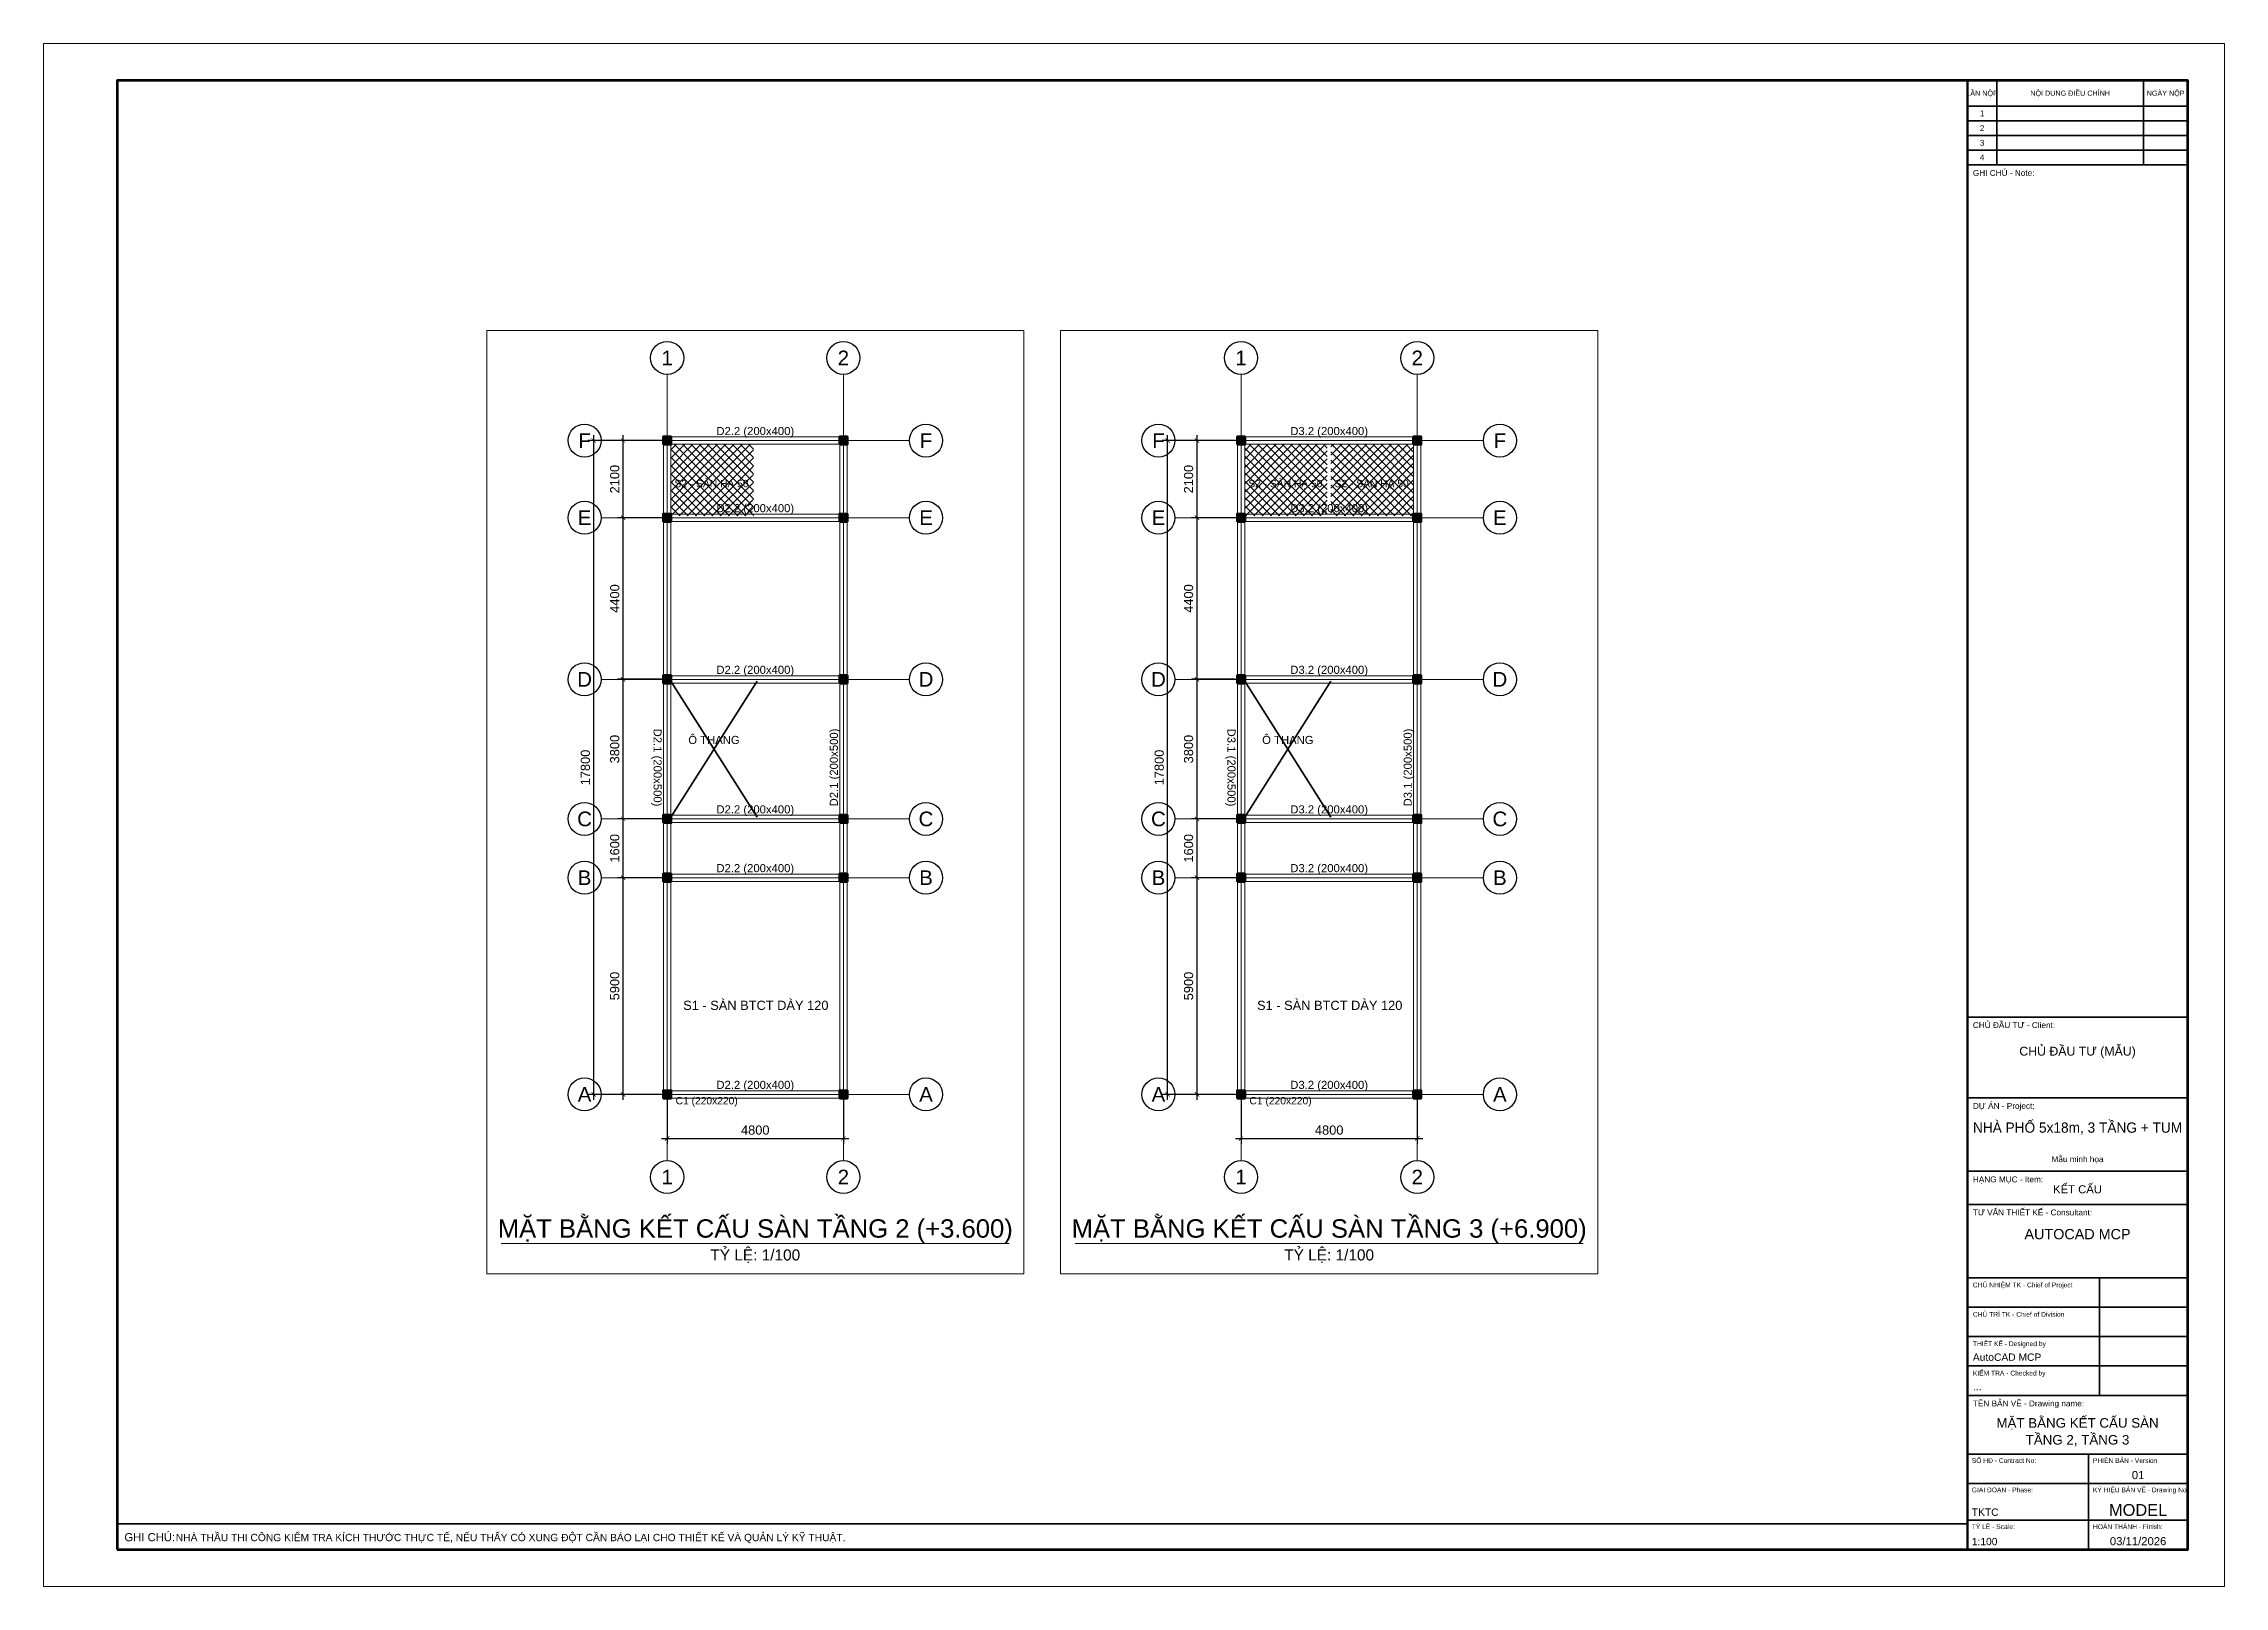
# Paper-space layout 'KC-03' of a CAD drawing. Header units: millimetres. Extents: x 0 to 594, y 0 to 420.
# The model-space entities are those that its viewports show. They can reach past a viewport. Long polylines and large blocks are cut down to what shows.
import ezdxf
from ezdxf.enums import TextEntityAlignment as Align

# ---------------------------------------------------------------- set-up
doc = ezdxf.new("R2010")
doc.units = ezdxf.units.MM
doc.header["$LTSCALE"] = 40
doc.linetypes.add('CENTER', pattern=[50.8, 31.75, -6.35, 6.35, -6.35])
doc.linetypes.add('HIDDEN', pattern=[9.525, 6.35, -3.175])
for name, color, linetype, lineweight in [('A-ANNO-TTLB', 7, 'Continuous', 35), ('S-ANNO-DIMS', 1, 'Continuous', 18), ('S-ANNO-TEXT', 7, 'Continuous', 18), ('S-BEAM', 8, 'HIDDEN', 18), ('S-COLS', 7, 'Continuous', 50), ('S-COLS-PATT', 8, 'Continuous', 9), ('S-CONC', 7, 'Continuous', 35), ('S-CONC-PATT', 8, 'Continuous', 9), ('S-GRID', 1, 'CENTER', 18), ('S-GRID-IDEN', 7, 'Continuous', 25)]:
    doc.layers.add(name, color=color, linetype=linetype, lineweight=lineweight)
doc.layers.add('A-ANNO-VPRT', color=8, linetype='Continuous', lineweight=9, plot=False)
doc.styles.add('MCP-ARIAL', font='arial.ttf')
doc.dimstyles.new('MCP-1-100', dxfattribs={"dimscale": 100, "dimtxt": 2.5, "dimasz": 1.2, "dimexe": 1.5, "dimexo": 1.5, "dimgap": 1, "dimtad": 1, "dimdec": 0, "dimdsep": 46, "dimtxsty": 'MCP-ARIAL', "dimblk": 'ARCHTICK', "dimblk1": 'ARCHTICK', "dimblk2": 'ARCHTICK', "dimcen": 0.09, "dimdle": 1.5, "dimclrd": 256, "dimclre": 256, "dimclrt": 256, "dimadec": 0, "dimazin": 0, "dimtfac": 1, "dimtdec": 4, "dimtix": 1, "dimtmove": 2, "dimatfit": 3, "dimfxl": 1, "dimtolj": 1, "dimtzin": 0, "dimarcsym": 0})

# ---------------------------------------------------------------- blocks, each defined once
blk = doc.blocks.new('MCP_KHUNG_TEN_DOC_A2_NGANG')
at = {"lineweight": 50}
blk.add_line((524, 10), (524, 410), dxfattribs=at)
for p, q in [((532, 387), (532, 410)), ((572, 387), (572, 410)), ((524, 403), (584, 403)), ((524, 399), (584, 399)), ((524, 395), (584, 395)), ((524, 391), (584, 391)), ((560, 52), (560, 84)), ((524, 76), (584, 76)), ((524, 68), (584, 68)), ((524, 60), (584, 60)), ((557, 28), (557, 36)), ((557, 18), (557, 28)), ((557, 10), (557, 18))]:
    blk.add_line(p, q)
at = {"lineweight": 35}
for p, q in [((524, 387), (584, 387)), ((524, 155), (584, 155)), ((524, 133), (584, 133)), ((524, 113), (584, 113)), ((524, 104), (584, 104)), ((524, 84), (584, 84)), ((524, 52), (584, 52)), ((524, 36), (584, 36)), ((524, 28), (584, 28)), ((524, 18), (584, 18)), ((20, 17), (524, 17))]:
    blk.add_line(p, q, dxfattribs=at)
at = {"lineweight": 9}
blk.add_lwpolyline([(0, 0), (594, 0), (594, 420), (0, 420)], close=True, dxfattribs=at)
at = {"lineweight": 70}
blk.add_lwpolyline([(20, 10), (584, 10), (584, 410), (20, 410)], close=True, dxfattribs=at)
at = {"style": 'MCP-ARIAL'}
for s, height, p in [('LẦN NỘP', 1.4, (528, 405.8)), ('NỘI DUNG ĐIỀU CHỈNH', 1.4, (552, 405.8)), ('NGÀY NỘP', 1.4, (578, 405.8)), ('1', 1.6, (528, 400.2)), ('3', 1.6, (528, 392.2)), ('2', 1.6, (528, 396.2)), ('4', 1.6, (528, 388.2))]:
    blk.add_text(s, height=height, dxfattribs=at).set_placement(p, align=Align.CENTER)
for s, height, p in [('GHI CHÚ - Note:', 1.6, (525.5, 384)), ('CHỦ ĐẦU TƯ - Client:', 1.6, (525.5, 152)), ('DỰ ÁN - Project:', 1.6, (525.5, 130)), ('HẠNG MỤC - Item:', 1.6, (525.5, 110)), ('TƯ VẤN THIẾT KẾ - Consultant:', 1.6, (525.5, 101)), ('CHỦ NHIỆM TK - Chief of Project', 1.3, (525.5, 81.4)), ('CHỦ TRÌ TK - Chief of Division', 1.3, (525.5, 73.4)), ('THIẾT KẾ - Designed by', 1.3, (525.5, 65.4)), ('KIỂM TRA - Checked by', 1.3, (525.5, 57.4)), ('TÊN BẢN VẼ - Drawing name:', 1.6, (525.5, 49)), ('SỐ HĐ - Contract No:', 1.3, (525.2, 33.6)), ('PHIÊN BẢN - Version', 1.3, (558.2, 33.6)), ('GIAI ĐOẠN - Phase:', 1.3, (525.2, 25.6)), ('KÝ HIỆU BẢN VẼ - Drawing No', 1.3, (558.2, 25.6)), ('GHI CHÚ:', 2.2, (22, 12.3)), ('TỶ LỆ - Scale:', 1.3, (525.2, 15.6)), ('HOÀN THÀNH - Finish:', 1.3, (558.2, 15.6))]:
    blk.add_text(s, height=height, dxfattribs=at).set_placement(p)
for tag, height, p in [('CHU_DAU_TU', 2.4, (554, 144.5)), ('DIA_CHI_CDT', 1.6, (554, 135.5)), ('CONG_TRINH', 2.8, (554, 123.5)), ('DIA_DIEM', 1.6, (554, 115.5)), ('HANG_MUC', 2.2, (554, 107)), ('CONG_TY', 2.8, (554, 94.5)), ('DIA_CHI_TV', 1.6, (554, 86.5)), ('TEN_BAN_VE', 2.6, (554, 43.2)), ('TEN_BAN_VE_2', 2.6, (554, 38.6)), ('PHIEN_BAN', 2.2, (570.5, 29.2)), ('SO_BAN_VE', 3.2, (570.5, 19.2)), ('NGAY', 2.2, (570.5, 11.2))]:
    blk.add_attdef(tag, text='', height=height, dxfattribs=at).set_placement(p, align=Align.CENTER)
for tag, p in [('CHU_NHIEM', (525.5, 77.4)), ('CHU_TRI', (525.5, 69.4)), ('THIET_KE', (525.5, 61.4)), ('KIEM_TRA', (525.5, 53.4)), ('SO_HD', (525.2, 29.2)), ('GIAI_DOAN', (525.2, 19.2)), ('GHI_CHU_CHUNG', (36, 12.3)), ('TY_LE', (525.2, 11.2))]:
    blk.add_attdef(tag, p, '', height=2, dxfattribs=at)
blk = doc.blocks.new('MCP_TRUC')
blk.add_circle((0, 0), 4.5)
at = {"style": 'MCP-ARIAL'}
blk.add_attdef('SO', text='', height=4, dxfattribs=at).set_placement((0, 0), align=Align.MIDDLE_CENTER)
blk = doc.blocks.new('_ArchTick')
at = {"color": 0, "linetype": 'ByBlock', "const_width": 0.15}
blk.add_lwpolyline([(-0.5, -0.5), (0.5, 0.5)], dxfattribs=at)
blk = doc.blocks.new('*D19')
at = {"layer": 'Defpoints', "color": 0, "transparency": 16777216}
for p in [(40524, 9382), (45324, 9382), (45324, 8182)]:
    blk.add_point(p, dxfattribs=at)
at = {"layer": 'S-ANNO-DIMS', "lineweight": -2, "transparency": 16777216}
for p, q in [((40524, 9232), (40524, 8032)), ((45324, 9232), (45324, 8032)), ((40374, 8182), (45474, 8182))]:
    blk.add_line(p, q, dxfattribs=at)
at = {"layer": 'S-ANNO-DIMS', "lineweight": -2, "transparency": 16777216, "xscale": 120, "yscale": 120, "zscale": 120, "rotation": 180}
blk.add_blockref('_ArchTick', (40524, 8182), dxfattribs=at)
at = {"layer": 'S-ANNO-DIMS', "lineweight": -2, "transparency": 16777216, "xscale": 120, "yscale": 120, "zscale": 120}
blk.add_blockref('_ArchTick', (45324, 8182), dxfattribs=at)
at = {"layer": 'S-ANNO-DIMS', "transparency": 16777216, "insert": (42924, 8409), "char_height": 250, "attachment_point": 5, "style": 'MCP-ARIAL'}
blk.add_mtext('\\A1;4800', dxfattribs=at)
blk = doc.blocks.new('*D20')
at = {"layer": 'Defpoints', "color": 0, "transparency": 16777216}
for p in [(39324, 15282), (40524, 15282), (40524, 9382)]:
    blk.add_point(p, dxfattribs=at)
at = {"layer": 'S-ANNO-DIMS', "lineweight": -2, "transparency": 16777216}
for p, q in [((40374, 15282), (39174, 15282)), ((39324, 9232), (39324, 15432)), ((40374, 9382), (39174, 9382))]:
    blk.add_line(p, q, dxfattribs=at)
at = {"layer": 'S-ANNO-DIMS', "lineweight": -2, "transparency": 16777216, "xscale": 120, "yscale": 120, "zscale": 120}
for p, rotation in [((39324, 15282), 90), ((39324, 9382), 270)]:
    blk.add_blockref('_ArchTick', p, dxfattribs=dict(at, rotation=rotation))
at = {"layer": 'S-ANNO-DIMS', "transparency": 16777216, "insert": (39097, 12332), "char_height": 250, "attachment_point": 5, "rotation": 90, "style": 'MCP-ARIAL'}
blk.add_mtext('\\A1;5900', dxfattribs=at)
blk = doc.blocks.new('*D21')
at = {"layer": 'Defpoints', "color": 0, "transparency": 16777216}
for p in [(39324, 16882), (40524, 16882), (40524, 15282)]:
    blk.add_point(p, dxfattribs=at)
at = {"layer": 'S-ANNO-DIMS', "lineweight": -2, "transparency": 16777216}
for p, q in [((40374, 16882), (39174, 16882)), ((39324, 15132), (39324, 17032)), ((40374, 15282), (39174, 15282))]:
    blk.add_line(p, q, dxfattribs=at)
at = {"layer": 'S-ANNO-DIMS', "lineweight": -2, "transparency": 16777216, "xscale": 120, "yscale": 120, "zscale": 120}
for p, rotation in [((39324, 16882), 90), ((39324, 15282), 270)]:
    blk.add_blockref('_ArchTick', p, dxfattribs=dict(at, rotation=rotation))
at = {"layer": 'S-ANNO-DIMS', "transparency": 16777216, "insert": (39097, 16082), "char_height": 250, "attachment_point": 5, "rotation": 90, "style": 'MCP-ARIAL'}
blk.add_mtext('\\A1;1600', dxfattribs=at)
blk = doc.blocks.new('*D22')
at = {"layer": 'Defpoints', "color": 0, "transparency": 16777216}
for p in [(39324, 20682), (40524, 20682), (40524, 16882)]:
    blk.add_point(p, dxfattribs=at)
at = {"layer": 'S-ANNO-DIMS', "lineweight": -2, "transparency": 16777216}
for p, q in [((39324, 16732), (39324, 20832)), ((40374, 20682), (39174, 20682)), ((40374, 16882), (39174, 16882))]:
    blk.add_line(p, q, dxfattribs=at)
at = {"layer": 'S-ANNO-DIMS', "lineweight": -2, "transparency": 16777216, "xscale": 120, "yscale": 120, "zscale": 120}
for p, rotation in [((39324, 20682), 90), ((39324, 16882), 270)]:
    blk.add_blockref('_ArchTick', p, dxfattribs=dict(at, rotation=rotation))
at = {"layer": 'S-ANNO-DIMS', "transparency": 16777216, "insert": (39097, 18782), "char_height": 250, "attachment_point": 5, "rotation": 90, "style": 'MCP-ARIAL'}
blk.add_mtext('\\A1;3800', dxfattribs=at)
blk = doc.blocks.new('*D23')
at = {"layer": 'Defpoints', "color": 0, "transparency": 16777216}
for p in [(39324, 25082), (40524, 25082), (40524, 20682)]:
    blk.add_point(p, dxfattribs=at)
at = {"layer": 'S-ANNO-DIMS', "lineweight": -2, "transparency": 16777216}
for p, q in [((40374, 25082), (39174, 25082)), ((39324, 20532), (39324, 25232)), ((40374, 20682), (39174, 20682))]:
    blk.add_line(p, q, dxfattribs=at)
at = {"layer": 'S-ANNO-DIMS', "lineweight": -2, "transparency": 16777216, "xscale": 120, "yscale": 120, "zscale": 120}
for p, rotation in [((39324, 25082), 90), ((39324, 20682), 270)]:
    blk.add_blockref('_ArchTick', p, dxfattribs=dict(at, rotation=rotation))
at = {"layer": 'S-ANNO-DIMS', "transparency": 16777216, "insert": (39097, 22882), "char_height": 250, "attachment_point": 5, "rotation": 90, "style": 'MCP-ARIAL'}
blk.add_mtext('\\A1;4400', dxfattribs=at)
blk = doc.blocks.new('*D24')
at = {"layer": 'Defpoints', "color": 0, "transparency": 16777216}
for p in [(39324, 27182), (40524, 27182), (40524, 25082)]:
    blk.add_point(p, dxfattribs=at)
at = {"layer": 'S-ANNO-DIMS', "lineweight": -2, "transparency": 16777216}
for p, q in [((39324, 24932), (39324, 27332)), ((40374, 27182), (39174, 27182)), ((40374, 25082), (39174, 25082))]:
    blk.add_line(p, q, dxfattribs=at)
at = {"layer": 'S-ANNO-DIMS', "lineweight": -2, "transparency": 16777216, "xscale": 120, "yscale": 120, "zscale": 120}
for p, rotation in [((39324, 27182), 90), ((39324, 25082), 270)]:
    blk.add_blockref('_ArchTick', p, dxfattribs=dict(at, rotation=rotation))
at = {"layer": 'S-ANNO-DIMS', "transparency": 16777216, "insert": (39097, 26132), "char_height": 250, "attachment_point": 5, "rotation": 90, "style": 'MCP-ARIAL'}
blk.add_mtext('\\A1;2100', dxfattribs=at)
blk = doc.blocks.new('*D25')
at = {"layer": 'Defpoints', "color": 0, "transparency": 16777216}
for p in [(38524, 27182), (40524, 27182), (40524, 9382)]:
    blk.add_point(p, dxfattribs=at)
at = {"layer": 'S-ANNO-DIMS', "lineweight": -2, "transparency": 16777216}
for p, q in [((38524, 9232), (38524, 27332)), ((40374, 27182), (38374, 27182)), ((40374, 9382), (38374, 9382))]:
    blk.add_line(p, q, dxfattribs=at)
at = {"layer": 'S-ANNO-DIMS', "lineweight": -2, "transparency": 16777216, "xscale": 120, "yscale": 120, "zscale": 120}
for p, rotation in [((38524, 27182), 90), ((38524, 9382), 270)]:
    blk.add_blockref('_ArchTick', p, dxfattribs=dict(at, rotation=rotation))
at = {"layer": 'S-ANNO-DIMS', "transparency": 16777216, "insert": (38297, 18282), "char_height": 250, "attachment_point": 5, "rotation": 90, "style": 'MCP-ARIAL'}
blk.add_mtext('\\A1;17800', dxfattribs=at)
blk = doc.blocks.new('*D26')
at = {"layer": 'Defpoints', "color": 0, "transparency": 16777216}
for p in [(58458, 9382), (63258, 9382), (63258, 8182)]:
    blk.add_point(p, dxfattribs=at)
at = {"layer": 'S-ANNO-DIMS', "lineweight": -2, "transparency": 16777216}
for p, q in [((58458, 9232), (58458, 8032)), ((63258, 9232), (63258, 8032)), ((58308, 8182), (63408, 8182))]:
    blk.add_line(p, q, dxfattribs=at)
at = {"layer": 'S-ANNO-DIMS', "lineweight": -2, "transparency": 16777216, "xscale": 120, "yscale": 120, "zscale": 120, "rotation": 180}
blk.add_blockref('_ArchTick', (58458, 8182), dxfattribs=at)
at = {"layer": 'S-ANNO-DIMS', "lineweight": -2, "transparency": 16777216, "xscale": 120, "yscale": 120, "zscale": 120}
blk.add_blockref('_ArchTick', (63258, 8182), dxfattribs=at)
at = {"layer": 'S-ANNO-DIMS', "transparency": 16777216, "insert": (60858, 8409), "char_height": 250, "attachment_point": 5, "style": 'MCP-ARIAL'}
blk.add_mtext('\\A1;4800', dxfattribs=at)
blk = doc.blocks.new('*D27')
at = {"layer": 'Defpoints', "color": 0, "transparency": 16777216}
for p in [(57258, 15282), (58458, 15282), (58458, 9382)]:
    blk.add_point(p, dxfattribs=at)
at = {"layer": 'S-ANNO-DIMS', "lineweight": -2, "transparency": 16777216}
for p, q in [((58308, 15282), (57108, 15282)), ((57258, 9232), (57258, 15432)), ((58308, 9382), (57108, 9382))]:
    blk.add_line(p, q, dxfattribs=at)
at = {"layer": 'S-ANNO-DIMS', "lineweight": -2, "transparency": 16777216, "xscale": 120, "yscale": 120, "zscale": 120}
for p, rotation in [((57258, 15282), 90), ((57258, 9382), 270)]:
    blk.add_blockref('_ArchTick', p, dxfattribs=dict(at, rotation=rotation))
at = {"layer": 'S-ANNO-DIMS', "transparency": 16777216, "insert": (57030, 12332), "char_height": 250, "attachment_point": 5, "rotation": 90, "style": 'MCP-ARIAL'}
blk.add_mtext('\\A1;5900', dxfattribs=at)
blk = doc.blocks.new('*D28')
at = {"layer": 'Defpoints', "color": 0, "transparency": 16777216}
for p in [(57258, 16882), (58458, 16882), (58458, 15282)]:
    blk.add_point(p, dxfattribs=at)
at = {"layer": 'S-ANNO-DIMS', "lineweight": -2, "transparency": 16777216}
for p, q in [((58308, 16882), (57108, 16882)), ((57258, 15132), (57258, 17032)), ((58308, 15282), (57108, 15282))]:
    blk.add_line(p, q, dxfattribs=at)
at = {"layer": 'S-ANNO-DIMS', "lineweight": -2, "transparency": 16777216, "xscale": 120, "yscale": 120, "zscale": 120}
for p, rotation in [((57258, 16882), 90), ((57258, 15282), 270)]:
    blk.add_blockref('_ArchTick', p, dxfattribs=dict(at, rotation=rotation))
at = {"layer": 'S-ANNO-DIMS', "transparency": 16777216, "insert": (57030, 16082), "char_height": 250, "attachment_point": 5, "rotation": 90, "style": 'MCP-ARIAL'}
blk.add_mtext('\\A1;1600', dxfattribs=at)
blk = doc.blocks.new('*D29')
at = {"layer": 'Defpoints', "color": 0, "transparency": 16777216}
for p in [(57258, 20682), (58458, 20682), (58458, 16882)]:
    blk.add_point(p, dxfattribs=at)
at = {"layer": 'S-ANNO-DIMS', "lineweight": -2, "transparency": 16777216}
for p, q in [((57258, 16732), (57258, 20832)), ((58308, 20682), (57108, 20682)), ((58308, 16882), (57108, 16882))]:
    blk.add_line(p, q, dxfattribs=at)
at = {"layer": 'S-ANNO-DIMS', "lineweight": -2, "transparency": 16777216, "xscale": 120, "yscale": 120, "zscale": 120}
for p, rotation in [((57258, 20682), 90), ((57258, 16882), 270)]:
    blk.add_blockref('_ArchTick', p, dxfattribs=dict(at, rotation=rotation))
at = {"layer": 'S-ANNO-DIMS', "transparency": 16777216, "insert": (57030, 18782), "char_height": 250, "attachment_point": 5, "rotation": 90, "style": 'MCP-ARIAL'}
blk.add_mtext('\\A1;3800', dxfattribs=at)
blk = doc.blocks.new('*D30')
at = {"layer": 'Defpoints', "color": 0, "transparency": 16777216}
for p in [(57258, 25082), (58458, 25082), (58458, 20682)]:
    blk.add_point(p, dxfattribs=at)
at = {"layer": 'S-ANNO-DIMS', "lineweight": -2, "transparency": 16777216}
for p, q in [((58308, 25082), (57108, 25082)), ((57258, 20532), (57258, 25232)), ((58308, 20682), (57108, 20682))]:
    blk.add_line(p, q, dxfattribs=at)
at = {"layer": 'S-ANNO-DIMS', "lineweight": -2, "transparency": 16777216, "xscale": 120, "yscale": 120, "zscale": 120}
for p, rotation in [((57258, 25082), 90), ((57258, 20682), 270)]:
    blk.add_blockref('_ArchTick', p, dxfattribs=dict(at, rotation=rotation))
at = {"layer": 'S-ANNO-DIMS', "transparency": 16777216, "insert": (57030, 22882), "char_height": 250, "attachment_point": 5, "rotation": 90, "style": 'MCP-ARIAL'}
blk.add_mtext('\\A1;4400', dxfattribs=at)
blk = doc.blocks.new('*D31')
at = {"layer": 'Defpoints', "color": 0, "transparency": 16777216}
for p in [(57258, 27182), (58458, 27182), (58458, 25082)]:
    blk.add_point(p, dxfattribs=at)
at = {"layer": 'S-ANNO-DIMS', "lineweight": -2, "transparency": 16777216}
for p, q in [((57258, 24932), (57258, 27332)), ((58308, 27182), (57108, 27182)), ((58308, 25082), (57108, 25082))]:
    blk.add_line(p, q, dxfattribs=at)
at = {"layer": 'S-ANNO-DIMS', "lineweight": -2, "transparency": 16777216, "xscale": 120, "yscale": 120, "zscale": 120}
for p, rotation in [((57258, 27182), 90), ((57258, 25082), 270)]:
    blk.add_blockref('_ArchTick', p, dxfattribs=dict(at, rotation=rotation))
at = {"layer": 'S-ANNO-DIMS', "transparency": 16777216, "insert": (57030, 26132), "char_height": 250, "attachment_point": 5, "rotation": 90, "style": 'MCP-ARIAL'}
blk.add_mtext('\\A1;2100', dxfattribs=at)
blk = doc.blocks.new('*D32')
at = {"layer": 'Defpoints', "color": 0, "transparency": 16777216}
for p in [(56458, 27182), (58458, 27182), (58458, 9382)]:
    blk.add_point(p, dxfattribs=at)
at = {"layer": 'S-ANNO-DIMS', "lineweight": -2, "transparency": 16777216}
for p, q in [((56458, 9232), (56458, 27332)), ((58308, 27182), (56308, 27182)), ((58308, 9382), (56308, 9382))]:
    blk.add_line(p, q, dxfattribs=at)
at = {"layer": 'S-ANNO-DIMS', "lineweight": -2, "transparency": 16777216, "xscale": 120, "yscale": 120, "zscale": 120}
for p, rotation in [((56458, 27182), 90), ((56458, 9382), 270)]:
    blk.add_blockref('_ArchTick', p, dxfattribs=dict(at, rotation=rotation))
at = {"layer": 'S-ANNO-DIMS', "transparency": 16777216, "insert": (56230, 18282), "char_height": 250, "attachment_point": 5, "rotation": 90, "style": 'MCP-ARIAL'}
blk.add_mtext('\\A1;17800', dxfattribs=at)

msp = doc.modelspace()

# ---------------------------------------------------------------- hatches: boundary and pattern name
at = {"layer": 'S-COLS-PATT'}
for points in [[(40414.294, 27071.656), (40634.294, 27071.656), (40634.294, 27291.656), (40414.294, 27291.656)], [(45214.294, 27071.656), (45434.294, 27071.656), (45434.294, 27291.656), (45214.294, 27291.656)], [(58347.653, 27071.656), (58567.653, 27071.656), (58567.653, 27291.656), (58347.653, 27291.656)], [(63147.653, 27071.656), (63367.653, 27071.656), (63367.653, 27291.656), (63147.653, 27291.656)], [(40414.294, 24971.656), (40634.294, 24971.656), (40634.294, 25191.656), (40414.294, 25191.656)], [(45214.294, 24971.656), (45434.294, 24971.656), (45434.294, 25191.656), (45214.294, 25191.656)], [(58347.653, 24971.656), (58567.653, 24971.656), (58567.653, 25191.656), (58347.653, 25191.656)], [(63147.653, 24971.656), (63367.653, 24971.656), (63367.653, 25191.656), (63147.653, 25191.656)], [(40414.294, 20571.656), (40634.294, 20571.656), (40634.294, 20791.656), (40414.294, 20791.656)], [(45214.294, 20571.656), (45434.294, 20571.656), (45434.294, 20791.656), (45214.294, 20791.656)], [(58347.653, 20571.656), (58567.653, 20571.656), (58567.653, 20791.656), (58347.653, 20791.656)], [(63147.653, 20571.656), (63367.653, 20571.656), (63367.653, 20791.656), (63147.653, 20791.656)], [(40414.294, 16771.656), (40634.294, 16771.656), (40634.294, 16991.656), (40414.294, 16991.656)], [(45214.294, 16771.656), (45434.294, 16771.656), (45434.294, 16991.656), (45214.294, 16991.656)], [(58347.653, 16771.656), (58567.653, 16771.656), (58567.653, 16991.656), (58347.653, 16991.656)], [(63147.653, 16771.656), (63367.653, 16771.656), (63367.653, 16991.656), (63147.653, 16991.656)], [(40414.294, 15171.656), (40634.294, 15171.656), (40634.294, 15391.656), (40414.294, 15391.656)], [(45214.294, 15171.656), (45434.294, 15171.656), (45434.294, 15391.656), (45214.294, 15391.656)], [(58347.653, 15171.656), (58567.653, 15171.656), (58567.653, 15391.656), (58347.653, 15391.656)], [(63147.653, 15171.656), (63367.653, 15171.656), (63367.653, 15391.656), (63147.653, 15391.656)], [(40414.294, 9271.656), (40634.294, 9271.656), (40634.294, 9491.656), (40414.294, 9491.656)], [(45214.294, 9271.656), (45434.294, 9271.656), (45434.294, 9491.656), (45214.294, 9491.656)], [(58347.653, 9271.656), (58567.653, 9271.656), (58567.653, 9491.656), (58347.653, 9491.656)], [(63147.653, 9271.656), (63367.653, 9271.656), (63367.653, 9491.656), (63147.653, 9491.656)]]:
    msp.add_hatch(color=256, dxfattribs=at).paths.add_polyline_path(points, flags=16)
at = {"layer": 'S-CONC-PATT'}
h = msp.add_hatch(dxfattribs=at)
h.set_pattern_fill('ANSI37', color=256, scale=50, style=0)
h.paths.add_polyline_path([(40624.294, 25131.656), (42874.294, 25131.656), (42874.294, 27081.656), (40624.294, 27081.656)], flags=16)
h = msp.add_hatch(dxfattribs=at)
h.set_pattern_fill('ANSI37', color=256, scale=50, style=0)
h.paths.add_polyline_path([(58557.653, 25131.656), (60807.653, 25131.656), (60807.653, 27081.656), (58557.653, 27081.656)], flags=16)
h = msp.add_hatch(dxfattribs=at)
h.set_pattern_fill('ANSI37', color=256, scale=50, style=0)
h.paths.add_polyline_path([(60907.653, 27081.656), (60907.653, 25131.656), (63157.653, 25131.656), (63157.653, 27081.656)], flags=16)

# ---------------------------------------------------------------- linework, layer by layer
at = {"layer": 'S-ANNO-TEXT'}
for p, q in [((36006.794, 5321.656), (49841.794, 5321.656)), ((53940.153, 5321.656), (67775.153, 5321.656))]:
    msp.add_line(p, q, dxfattribs=at)
at = {"layer": 'S-BEAM'}
for p, q in [((40424.294, 27181.656), (40424.294, 9381.656)), ((45324.294, 27281.656), (40524.294, 27281.656)), ((45324.294, 27081.656), (40524.294, 27081.656)), ((40624.294, 27181.656), (40624.294, 9381.656)), ((45224.294, 9381.656), (45224.294, 27181.656)), ((45424.294, 9381.656), (45424.294, 27181.656)), ((58357.653, 27181.656), (58357.653, 9381.656)), ((63257.653, 27281.656), (58457.653, 27281.656)), ((63257.653, 27081.656), (58457.653, 27081.656)), ((58557.653, 27181.656), (58557.653, 9381.656)), ((63157.653, 9381.656), (63157.653, 27181.656)), ((63357.653, 9381.656), (63357.653, 27181.656)), ((40524.294, 25181.656), (45324.294, 25181.656)), ((40524.294, 24981.656), (45324.294, 24981.656)), ((58457.653, 25181.656), (63257.653, 25181.656)), ((58457.653, 24981.656), (63257.653, 24981.656)), ((40524.294, 20781.656), (45324.294, 20781.656)), ((40524.294, 20581.656), (45324.294, 20581.656)), ((58457.653, 20781.656), (63257.653, 20781.656)), ((58457.653, 20581.656), (63257.653, 20581.656)), ((40524.294, 16981.656), (45324.294, 16981.656)), ((40524.294, 16781.656), (45324.294, 16781.656)), ((58457.653, 16981.656), (63257.653, 16981.656)), ((58457.653, 16781.656), (63257.653, 16781.656)), ((40524.294, 15381.656), (45324.294, 15381.656)), ((40524.294, 15181.656), (45324.294, 15181.656)), ((58457.653, 15381.656), (63257.653, 15381.656)), ((58457.653, 15181.656), (63257.653, 15181.656)), ((40524.294, 9481.656), (45324.294, 9481.656)), ((40524.294, 9281.656), (45324.294, 9281.656)), ((58457.653, 9481.656), (63257.653, 9481.656)), ((58457.653, 9281.656), (63257.653, 9281.656))]:
    msp.add_line(p, q, dxfattribs=at)
at = {"layer": 'S-COLS'}
for points in [[(40414.294, 27071.656), (40634.294, 27071.656), (40634.294, 27291.656), (40414.294, 27291.656)], [(45214.294, 27071.656), (45434.294, 27071.656), (45434.294, 27291.656), (45214.294, 27291.656)], [(58347.653, 27071.656), (58567.653, 27071.656), (58567.653, 27291.656), (58347.653, 27291.656)], [(63147.653, 27071.656), (63367.653, 27071.656), (63367.653, 27291.656), (63147.653, 27291.656)], [(40414.294, 24971.656), (40634.294, 24971.656), (40634.294, 25191.656), (40414.294, 25191.656)], [(45214.294, 24971.656), (45434.294, 24971.656), (45434.294, 25191.656), (45214.294, 25191.656)], [(58347.653, 24971.656), (58567.653, 24971.656), (58567.653, 25191.656), (58347.653, 25191.656)], [(63147.653, 24971.656), (63367.653, 24971.656), (63367.653, 25191.656), (63147.653, 25191.656)], [(40414.294, 20571.656), (40634.294, 20571.656), (40634.294, 20791.656), (40414.294, 20791.656)], [(45214.294, 20571.656), (45434.294, 20571.656), (45434.294, 20791.656), (45214.294, 20791.656)], [(58347.653, 20571.656), (58567.653, 20571.656), (58567.653, 20791.656), (58347.653, 20791.656)], [(63147.653, 20571.656), (63367.653, 20571.656), (63367.653, 20791.656), (63147.653, 20791.656)], [(40414.294, 16771.656), (40634.294, 16771.656), (40634.294, 16991.656), (40414.294, 16991.656)], [(45214.294, 16771.656), (45434.294, 16771.656), (45434.294, 16991.656), (45214.294, 16991.656)], [(58347.653, 16771.656), (58567.653, 16771.656), (58567.653, 16991.656), (58347.653, 16991.656)], [(63147.653, 16771.656), (63367.653, 16771.656), (63367.653, 16991.656), (63147.653, 16991.656)], [(40414.294, 15171.656), (40634.294, 15171.656), (40634.294, 15391.656), (40414.294, 15391.656)], [(45214.294, 15171.656), (45434.294, 15171.656), (45434.294, 15391.656), (45214.294, 15391.656)], [(58347.653, 15171.656), (58567.653, 15171.656), (58567.653, 15391.656), (58347.653, 15391.656)], [(63147.653, 15171.656), (63367.653, 15171.656), (63367.653, 15391.656), (63147.653, 15391.656)], [(40414.294, 9271.656), (40634.294, 9271.656), (40634.294, 9491.656), (40414.294, 9491.656)], [(45214.294, 9271.656), (45434.294, 9271.656), (45434.294, 9491.656), (45214.294, 9491.656)], [(58347.653, 9271.656), (58567.653, 9271.656), (58567.653, 9491.656), (58347.653, 9491.656)], [(63147.653, 9271.656), (63367.653, 9271.656), (63367.653, 9491.656), (63147.653, 9491.656)]]:
    msp.add_lwpolyline(points, close=True, dxfattribs=at)
at = {"layer": 'S-CONC'}
for p, q in [((40624.294, 16931.656), (42974.294, 20631.656)), ((40624.294, 20631.656), (42974.294, 16931.656)), ((58557.653, 16931.656), (60907.653, 20631.656)), ((58557.653, 20631.656), (60907.653, 16931.656))]:
    msp.add_line(p, q, dxfattribs=at)
at = {"layer": 'S-GRID'}
for p, q in [((40524.294, 7581.656), (40524.294, 28981.656)), ((45324.294, 7581.656), (45324.294, 28981.656)), ((58457.653, 7581.656), (58457.653, 28981.656)), ((63257.653, 7581.656), (63257.653, 28981.656)), ((38724.294, 27181.656), (47124.294, 27181.656)), ((56657.653, 27181.656), (65057.653, 27181.656)), ((38724.294, 25081.656), (47124.294, 25081.656)), ((56657.653, 25081.656), (65057.653, 25081.656)), ((38724.294, 20681.656), (47124.294, 20681.656)), ((56657.653, 20681.656), (65057.653, 20681.656)), ((38724.294, 16881.656), (47124.294, 16881.656)), ((56657.653, 16881.656), (65057.653, 16881.656)), ((38724.294, 15281.656), (47124.294, 15281.656)), ((56657.653, 15281.656), (65057.653, 15281.656)), ((38724.294, 9381.656), (47124.294, 9381.656)), ((56657.653, 9381.656), (65057.653, 9381.656))]:
    msp.add_line(p, q, dxfattribs=at)

# ---------------------------------------------------------------- block references
at = {"layer": 'S-GRID-IDEN', "xscale": 100, "yscale": 100, "zscale": 100}
for p, values in [((40524.294, 29431.656), {'SO': '1'}), ((45324.294, 29431.656), {'SO': '2'}), ((58457.653, 29431.656), {'SO': '1'}), ((63257.653, 29431.656), {'SO': '2'}), ((38274.294, 27181.656), {'SO': 'F'}), ((47574.294, 27181.656), {'SO': 'F'}), ((56207.653, 27181.656), {'SO': 'F'}), ((65507.653, 27181.656), {'SO': 'F'}), ((38274.294, 25081.656), {'SO': 'E'}), ((47574.294, 25081.656), {'SO': 'E'}), ((56207.653, 25081.656), {'SO': 'E'}), ((65507.653, 25081.656), {'SO': 'E'}), ((38274.294, 20681.656), {'SO': 'D'}), ((47574.294, 20681.656), {'SO': 'D'}), ((56207.653, 20681.656), {'SO': 'D'}), ((65507.653, 20681.656), {'SO': 'D'}), ((38274.294, 16881.656), {'SO': 'C'}), ((47574.294, 16881.656), {'SO': 'C'}), ((56207.653, 16881.656), {'SO': 'C'}), ((65507.653, 16881.656), {'SO': 'C'}), ((38274.294, 15281.656), {'SO': 'B'}), ((47574.294, 15281.656), {'SO': 'B'}), ((56207.653, 15281.656), {'SO': 'B'}), ((65507.653, 15281.656), {'SO': 'B'}), ((38274.294, 9381.656), {'SO': 'A'}), ((47574.294, 9381.656), {'SO': 'A'}), ((56207.653, 9381.656), {'SO': 'A'}), ((65507.653, 9381.656), {'SO': 'A'}), ((40524.294, 7131.656), {'SO': '1'}), ((45324.294, 7131.656), {'SO': '2'}), ((58457.653, 7131.656), {'SO': '1'}), ((63257.653, 7131.656), {'SO': '2'})]:
    msp.add_blockref('MCP_TRUC', p, dxfattribs=at).add_auto_attribs(values)

# ---------------------------------------------------------------- texts
at = {"layer": 'S-ANNO-TEXT', "style": 'MCP-ARIAL'}
for s, height, p in [('D2.2 (200x400)', 220, (42924.294, 27441.656)), ('D3.2 (200x400)', 220, (60857.653, 27441.656)), ('S2 - SÀN HẠ 50', 200, (41732.294, 26011.656)), ('S2 - SÀN HẠ 50', 200, (59665.653, 26011.656)), ('S2 - SÀN HẠ 50', 200, (62015.653, 26011.656)), ('D2.2 (200x400)', 220, (42924.294, 25341.656)), ('D3.2 (200x400)', 220, (60857.653, 25341.656)), ('D2.2 (200x400)', 220, (42924.294, 20941.656)), ('D3.2 (200x400)', 220, (60857.653, 20941.656)), ('Ô THANG', 220, (41799.294, 19031.656)), ('Ô THANG', 220, (59732.653, 19031.656)), ('D2.2 (200x400)', 220, (42924.294, 17141.656)), ('D3.2 (200x400)', 220, (60857.653, 17141.656)), ('D2.2 (200x400)', 220, (42924.294, 15541.656)), ('D3.2 (200x400)', 220, (60857.653, 15541.656)), ('S1 - SÀN BTCT DÀY 120', 250, (42939.294, 11806.656)), ('S1 - SÀN BTCT DÀY 120', 250, (60872.653, 11806.656)), ('D2.2 (200x400)', 220, (42924.294, 9641.656)), ('D3.2 (200x400)', 220, (60857.653, 9641.656))]:
    msp.add_text(s, height=height, dxfattribs=at).set_placement(p, align=Align.MIDDLE_CENTER)
for s, rotation, p in [('D2.1 (200x500)', 270, (40264.294, 18281.656)), ('D2.1 (200x500)', 90, (45064.294, 18281.656)), ('D3.1 (200x500)', 270, (58197.653, 18281.656)), ('D3.1 (200x500)', 90, (62997.653, 18281.656))]:
    msp.add_text(s, height=220, rotation=rotation, dxfattribs=at).set_placement(p, align=Align.MIDDLE_CENTER)
for p in [(40754.294, 9111.656), (58687.653, 9111.656)]:
    msp.add_text('C1 (220x220)', height=200, dxfattribs=at).set_placement(p)
for s, height, p in [('MẶT BẰNG KẾT CẤU SÀN TẦNG 2 (+3.600)', 500, (42924.294, 5481.656)), ('MẶT BẰNG KẾT CẤU SÀN TẦNG 3 (+6.900)', 500, (60857.653, 5481.656)), ('TỶ LỆ: 1/100', 300, (42924.294, 4861.656)), ('TỶ LỆ: 1/100', 300, (60857.653, 4861.656))]:
    msp.add_text(s, height=height, dxfattribs=at).set_placement(p, align=Align.CENTER)

# ---------------------------------------------------------------- dimensions: what is measured, and where the dimension line sits
at = {"layer": 'S-ANNO-DIMS'}
for base, p1, p2, picture, middle in [((38524.294, 27181.656), (40524.294, 9381.656), (40524.294, 27181.656), '*D25', (38296.651, 18281.656)), ((39324.294, 27181.656), (40524.294, 25081.656), (40524.294, 27181.656), '*D24', (39096.651, 26131.656)), ((56457.653, 27181.656), (58457.653, 9381.656), (58457.653, 27181.656), '*D32', (56230.01, 18281.656)), ((57257.653, 27181.656), (58457.653, 25081.656), (58457.653, 27181.656), '*D31', (57030.01, 26131.656)), ((39324.294, 25081.656), (40524.294, 20681.656), (40524.294, 25081.656), '*D23', (39096.651, 22881.656)), ((57257.653, 25081.656), (58457.653, 20681.656), (58457.653, 25081.656), '*D30', (57030.01, 22881.656)), ((39324.294, 20681.656), (40524.294, 16881.656), (40524.294, 20681.656), '*D22', (39096.565, 18781.656)), ((57257.653, 20681.656), (58457.653, 16881.656), (58457.653, 20681.656), '*D29', (57029.924, 18781.656)), ((39324.294, 16881.656), (40524.294, 15281.656), (40524.294, 16881.656), '*D21', (39096.651, 16081.656)), ((57257.653, 16881.656), (58457.653, 15281.656), (58457.653, 16881.656), '*D28', (57030.01, 16081.656)), ((39324.294, 15281.656), (40524.294, 9381.656), (40524.294, 15281.656), '*D20', (39096.651, 12331.656)), ((57257.653, 15281.656), (58457.653, 9381.656), (58457.653, 15281.656), '*D27', (57030.01, 12331.656))]:
    dim = msp.add_linear_dim(base=base, p1=p1, p2=p2, angle=90, dimstyle='MCP-1-100', dxfattribs=at)
    dim.commit()
    dim.dimension.update_dxf_attribs({"geometry": picture, "text_midpoint": middle})
for base, p1, p2, picture, middle in [((45324.294, 8181.656), (40524.294, 9381.656), (45324.294, 9381.656), '*D19', (42924.294, 8409.299)), ((63257.653, 8181.656), (58457.653, 9381.656), (63257.653, 9381.656), '*D26', (60857.653, 8409.299))]:
    dim = msp.add_linear_dim(base=base, p1=p1, p2=p2, dimstyle='MCP-1-100', dxfattribs=at)
    dim.commit()
    dim.dimension.update_dxf_attribs({"geometry": picture, "text_midpoint": middle})

psp = doc.layouts.new('KC-03')

# ---------------------------------------------------------------- block references
at = {"layer": 'A-ANNO-TTLB'}
ref = psp.add_blockref('MCP_KHUNG_TEN_DOC_A2_NGANG', (0, 0), dxfattribs=at)
ref.add_attrib('CHU_DAU_TU', 'CHỦ ĐẦU TƯ (MẪU)', dxfattribs={"layer": '0', "height": 2.4, "style": 'MCP-ARIAL'}).set_placement((554, 144.5), align=Align.CENTER)
ref.add_attrib('CONG_TRINH', 'NHÀ PHỐ 5x18m, 3 TẦNG + TUM', dxfattribs={"layer": '0', "height": 2.8, "style": 'MCP-ARIAL', "width": 0.951887}).set_placement((554, 123.5), align=Align.CENTER)
ref.add_attrib('DIA_DIEM', 'Mẫu minh họa', dxfattribs={"layer": '0', "height": 1.6, "style": 'MCP-ARIAL'}).set_placement((554, 115.5), align=Align.CENTER)
ref.add_attrib('HANG_MUC', 'KẾT CẤU', dxfattribs={"layer": '0', "height": 2.2, "style": 'MCP-ARIAL'}).set_placement((554, 107), align=Align.CENTER)
ref.add_attrib('CONG_TY', 'AUTOCAD MCP', dxfattribs={"layer": '0', "height": 2.8, "style": 'MCP-ARIAL'}).set_placement((554, 94.5), align=Align.CENTER)
ref.add_attrib('THIET_KE', 'AutoCAD MCP', (525.5, 61.4), dxfattribs={"layer": '0', "height": 2, "style": 'MCP-ARIAL'})
ref.add_attrib('KIEM_TRA', '...', (525.5, 53.4), dxfattribs={"layer": '0', "height": 2, "style": 'MCP-ARIAL'})
ref.add_attrib('TEN_BAN_VE', 'MẶT BẰNG KẾT CẤU SÀN', dxfattribs={"layer": '0', "height": 2.6, "style": 'MCP-ARIAL'}).set_placement((554, 43.2), align=Align.CENTER)
ref.add_attrib('TEN_BAN_VE_2', 'TẦNG 2, TẦNG 3', dxfattribs={"layer": '0', "height": 2.6, "style": 'MCP-ARIAL'}).set_placement((554, 38.6), align=Align.CENTER)
ref.add_attrib('PHIEN_BAN', '01', dxfattribs={"layer": '0', "height": 2.2, "style": 'MCP-ARIAL'}).set_placement((570.5, 29.2), align=Align.CENTER)
ref.add_attrib('GIAI_DOAN', 'TKTC', (525.2, 19.2), dxfattribs={"layer": '0', "height": 2, "style": 'MCP-ARIAL'})
ref.add_attrib('SO_BAN_VE', 'MODEL', dxfattribs={"layer": '0', "height": 3.2, "style": 'MCP-ARIAL'}).set_placement((570.5, 19.2), align=Align.CENTER)
ref.add_attrib('TY_LE', '1:100', (525.2, 11.2), dxfattribs={"layer": '0', "height": 2, "style": 'MCP-ARIAL'})
ref.add_attrib('NGAY', '03/11/2026', dxfattribs={"layer": '0', "height": 2.2, "style": 'MCP-ARIAL'}).set_placement((570.5, 11.2), align=Align.CENTER)
ref.add_attrib('GHI_CHU_CHUNG', 'NHÀ THẦU THI CÔNG KIỂM TRA KÍCH THƯỚC THỰC TẾ, NẾU THẤY CÓ XUNG ĐỘT CẦN BÁO LẠI CHO THIẾT KẾ VÀ QUẢN LÝ KỸ THUẬT.', (36, 12.3), dxfattribs={"layer": '0', "height": 2, "style": 'MCP-ARIAL'})

# ---------------------------------------------------------------- viewports
at = {"layer": 'A-ANNO-VPRT'}
psp.add_viewport(center=(193.84, 213.5), size=(146.32, 256.87), view_center_point=(42924, 17338.5), view_height=25687, dxfattribs=at)
psp.add_viewport(center=(350.16, 213.5), size=(146.32, 256.87), view_center_point=(60858, 17338.5), view_height=25687, status=3, dxfattribs=at)

doc.saveas('drawing.dxf')
